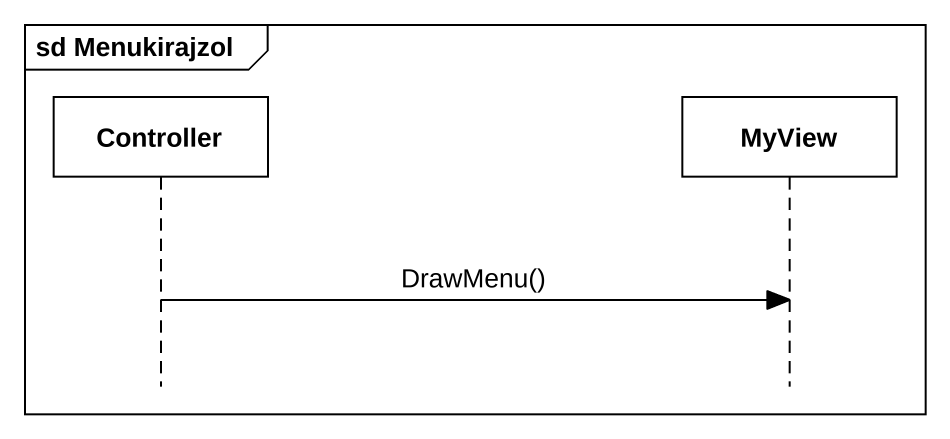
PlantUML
@startuml
mainframe sd Menukirajzol
hide footbox
participant Controller
participant MyView

Controller -> MyView : DrawMenu()
@enduml
